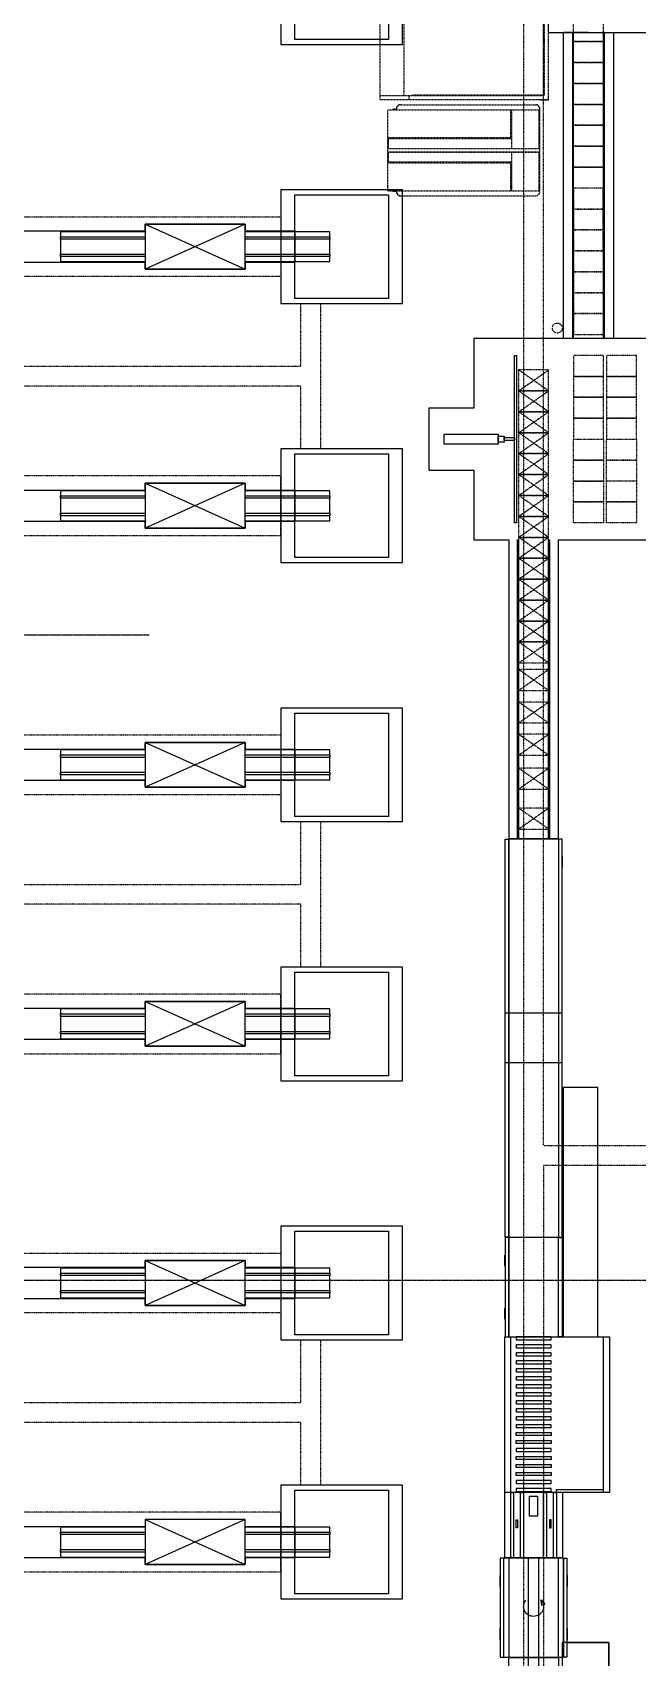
# Model space of a CAD drawing. Header units: millimetres. Extents: x -1732 to 458256, y -4349 to 130988.
# Drawn here: x 45859 to 51927, y 18100 to 34407 of the extents above; entities that cross this region are included whole.
import ezdxf

# ---------------------------------------------------------------- set-up
doc = ezdxf.new("R2010")
doc.units = ezdxf.units.MM
doc.header["$LTSCALE"] = 0.01
doc.header["$MEASUREMENT"] = 0
for name, pattern in [('CENTER2', [28.575, 19.05, -3.175, 3.175, -3.175]), ('HIDDEN2', [4.7625, 3.175, -1.5875]), ('PHANTOM2', [31.75, 15.875, -3.175, 3.175, -3.175, 3.175, -3.175])]:
    doc.linetypes.add(name, pattern=pattern)
for name, color, linetype in [('F-E-EQP-AXE', 251, 'CENTER2'), ('F-E-EQP-BIELO', 251, 'CONTINUOUS'), ('F-E-EQP-CAN', 251, 'HIDDEN2'), ('F-E-EQP-PH2', 251, 'PHANTOM2')]:
    doc.layers.add(name, color=color, linetype=linetype)

msp = doc.modelspace()

# ---------------------------------------------------------------- linework, layer by layer
at = {"layer": 'F-E-EQP-AXE'}
for p, q in [((47030.44203, 28358.13913), (43950.51102, 28358.13913)), ((47030.44203, 28358.13913), (43950.51102, 28358.13913)), ((76890.23649, 21881.78228), (22489.15801, 21881.78228))]:
    msp.add_line(p, q, dxfattribs=at)
at = {"layer": 'F-E-EQP-BIELO'}
for p, q in [((51185.12361, 31336.13913), (51185.12361, 34406.13913)), ((51185.12361, 34406.13913), (51685.12361, 34406.13913)), ((51685.12361, 34406.13913), (51685.12361, 31336.13913)), ((47990.12361, 32483.13913), (46990.12361, 32033.13913)), ((46990.12361, 32483.13913), (47990.12361, 32033.13913)), ((55115.12361, 31336.43913), (50285.12361, 31336.43913)), ((50285.12361, 31336.43913), (50285.12361, 30636.43913)), ((51685.12361, 31336.13913), (51185.12361, 31336.13913)), ((50285.12361, 30636.43913), (49835.12361, 30636.43913)), ((49835.12361, 30636.43913), (49835.12361, 30016.43913)), ((49835.12361, 30016.43913), (50285.12361, 30016.43913)), ((50285.12361, 30016.43913), (50285.12361, 29316.43913)), ((47990.12361, 29883.13913), (46990.12361, 29433.13913)), ((46990.12361, 29883.13913), (47990.12361, 29433.13913)), ((50285.12361, 29316.43913), (50635.12361, 29316.43913)), ((50635.12361, 29316.43913), (50635.12361, 26316.13913)), ((50725.12361, 26316.13913), (50725.12361, 29316.43913)), ((50725.12361, 29316.43913), (50735.12361, 29316.43913)), ((50725.12361, 26315.83913), (50725.12361, 29316.13913)), ((50725.12361, 29316.13913), (50735.12361, 29316.13913)), ((50735.12361, 29316.43913), (50735.12361, 26316.13913)), ((50735.12361, 29316.13913), (50735.12361, 26315.83913)), ((51035.12361, 26315.83913), (51035.12361, 29316.13913)), ((51035.12361, 29316.13913), (51045.12361, 29316.13913)), ((51045.12361, 29316.13913), (51045.12361, 26315.83913)), ((51135.12361, 26316.13913), (51135.12361, 29316.43913)), ((51135.12361, 29316.43913), (55115.12361, 29316.43913)), ((47990.12361, 27283.13913), (46990.12361, 26833.13913)), ((46990.12361, 27283.13913), (47990.12361, 26833.13913)), ((51135.12361, 26316.13913), (50635.12361, 26316.13913)), ((50635.12361, 26316.13913), (51135.12361, 26316.13913)), ((50635.12361, 22316.13913), (50635.12361, 26316.13913)), ((50635.12361, 26316.13913), (51135.12361, 26316.13913)), ((50735.12361, 26316.13913), (50725.12361, 26316.13913)), ((50735.12361, 26315.83913), (50725.12361, 26315.83913)), ((51045.12361, 26315.83913), (51035.12361, 26315.83913)), ((51135.12361, 26316.13913), (51135.12361, 22316.13913)), ((47990.12361, 24683.13913), (46990.12361, 24233.13913)), ((46990.12361, 24683.13913), (47990.12361, 24233.13913)), ((51170.12361, 24566.13913), (50600.12361, 24566.13913)), ((51170.12361, 24066.13913), (50600.12361, 24066.13913)), ((51530.12361, 23819.93913), (51180.62361, 23819.93913)), ((51180.62361, 23819.93913), (51180.62361, 21316.13913)), ((51530.12361, 21316.13913), (51530.12361, 23819.93913)), ((51135.12361, 22316.13913), (50635.12361, 22316.13913)), ((46990.12361, 22083.13913), (47990.12361, 21633.13913)), ((47990.12361, 22083.13913), (46990.12361, 21633.13913)), ((50595.12361, 19101.13913), (50595.12361, 21316.13913)), ((50595.12361, 21316.13913), (51645.12361, 21316.13913)), ((50655.12361, 19756.13913), (50655.12361, 21316.13913)), ((51180.62361, 21316.13913), (51530.12361, 21316.13913)), ((51645.12361, 21316.13913), (51645.12361, 19756.13913)), ((50655.12361, 19756.13913), (50595.12361, 19756.13913)), ((51175.12361, 19756.13913), (50595.12361, 19756.13913)), ((50755.12361, 19101.13913), (50755.12361, 19756.13913)), ((50755.12361, 19756.13913), (50785.12361, 19756.13913)), ((50785.12361, 19756.13913), (50785.12361, 19101.13913)), ((51645.12361, 19756.13913), (51175.12361, 19756.13913)), ((51175.12361, 19756.13913), (51175.12361, 19101.13913)), ((46990.12361, 19483.13913), (47990.12361, 19033.13913)), ((47990.12361, 19483.13913), (46990.12361, 19033.13913)), ((51060.12361, 19481.13913), (51045.12361, 19481.13913)), ((51045.12361, 19481.13913), (51045.12361, 19401.13913)), ((51060.12361, 19401.13913), (51060.12361, 19481.13913)), ((51045.12361, 19401.13913), (51060.12361, 19401.13913)), ((50585.12361, 18101.13913), (50585.12361, 19101.13913)), ((50585.12361, 19101.13913), (51185.12361, 19101.13913)), ((50885.12361, 19101.13913), (50595.12361, 19101.13913)), ((50635.12361, 19101.13913), (50635.12361, 18101.13913)), ((50835.12361, 19101.13913), (50635.12361, 19101.13913)), ((50835.12361, 16601.13913), (50835.12361, 19101.13913)), ((51175.12361, 19101.13913), (50885.12361, 19101.13913)), ((50935.12361, 19101.13913), (50935.12361, 16601.13913)), ((51135.12361, 19101.13913), (50935.12361, 19101.13913)), ((51135.12361, 18101.13913), (51135.12361, 19101.13913)), ((51185.12361, 19101.13913), (51185.12361, 18101.13913)), ((51185.12361, 18101.13913), (50585.12361, 18101.13913)), ((50635.12361, 18101.13913), (50835.12361, 18101.13913)), ((50935.12361, 18101.13913), (51135.12361, 18101.13913))]:
    msp.add_line(p, q, dxfattribs=at)
at = {"layer": 'F-E-EQP-BIELO', "color": 9, "linetype": 'HIDDEN2'}
for p, q in [((50735.72361, 30810.63913), (51035.52361, 31020.63913)), ((51035.72361, 30810.63913), (50735.72361, 31020.63913)), ((51035.72361, 30600.75913), (50735.72361, 30810.75913)), ((50735.72361, 30600.75913), (51035.52361, 30810.75913)), ((51035.72361, 30390.87913), (50735.72361, 30600.87913)), ((50735.72361, 30390.87913), (51035.52361, 30600.87913)), ((51035.72361, 30180.99913), (50735.72361, 30390.99913)), ((50735.72361, 30180.99913), (51035.52361, 30390.99913)), ((51035.72361, 29970.63913), (50735.72361, 30180.63913)), ((50735.72361, 29970.63913), (51035.52361, 30180.63913)), ((51035.72361, 29760.75913), (50735.72361, 29970.75913)), ((50735.72361, 29760.75913), (51035.52361, 29970.75913)), ((51035.72361, 29550.87913), (50735.72361, 29760.87913)), ((50735.72361, 29550.87913), (51035.52361, 29760.87913)), ((51035.72361, 29340.99913), (50735.72361, 29550.99913)), ((50735.72361, 29340.99913), (51035.52361, 29550.99913)), ((51584.52361, 29486.43913), (51285.12361, 29486.13913)), ((51915.82361, 29486.43913), (51615.92361, 29486.43913)), ((51035.72361, 29131.11913), (50735.72361, 29341.11913)), ((50735.72361, 29131.11913), (51035.52361, 29341.11913)), ((51035.72361, 28921.23913), (50735.72361, 29131.23913)), ((50735.72361, 28921.23913), (51035.52361, 29131.23913)), ((51035.72361, 28710.63913), (50735.72361, 28920.63913)), ((50735.72361, 28710.63913), (51035.52361, 28920.63913)), ((51035.12361, 28500.93913), (50735.12361, 28710.93913)), ((50735.12361, 28500.93913), (51034.92361, 28710.93913)), ((51035.12361, 28290.93913), (50735.12361, 28500.93913)), ((50735.12361, 28290.93913), (51034.92361, 28500.93913)), ((51035.12361, 28080.93913), (50735.12361, 28290.93913)), ((50735.12361, 28080.93913), (51034.92361, 28290.93913)), ((51035.12361, 27804.53913), (50735.12361, 28014.53913)), ((50735.12361, 27804.53913), (51034.92361, 28014.53913)), ((51035.12361, 27478.23913), (50735.12361, 27688.23913)), ((50735.12361, 27478.23913), (51034.92361, 27688.23913)), ((51035.12361, 27154.73913), (50735.12361, 27364.73913)), ((50735.12361, 27154.73913), (51034.92361, 27364.73913)), ((51035.12361, 26814.73913), (50735.12361, 27024.73913)), ((50735.12361, 26814.73913), (51034.92361, 27024.73913)), ((51035.12361, 26413.83913), (50735.12361, 26623.83913)), ((50735.12361, 26413.83913), (51034.92361, 26623.83913))]:
    msp.add_line(p, q, dxfattribs=at)
at = {"layer": 'F-E-EQP-BIELO'}
for points in [[(51030.12361, 35866.13913), (51030.12361, 34406.13913), (54353.32361, 34406.13913), (54353.32361, 35866.13913), (51030.12361, 35866.13913)], [(49570.12361, 34288.13913), (49570.12361, 35428.13913), (48350.12361, 35428.13913), (48350.12361, 34288.13913), (49570.12361, 34288.13913)], [(48490.12361, 34338.13913), (48490.12361, 35378.13913), (49430.12361, 35378.13913), (49430.12361, 34338.13913), (48490.12361, 34338.13913)], [(51435.12361, 34406.13913), (51185.12361, 34406.13913), (51185.12361, 34406.13913), (51185.12361, 34406.13913)], [(51275.12361, 34406.13913), (51275.12361, 31336.13913), (51284.32361, 31336.13913), (51284.32361, 34406.13913), (51275.12361, 34406.13913)], [(51585.12361, 34406.13913), (51585.12361, 31336.13913), (51595.12361, 31336.13913), (51595.12361, 34406.13913), (51585.12361, 34406.13913)], [(51685.12361, 31336.13913), (51585.12361, 31336.13913), (51585.12361, 34406.13913)], [(49570.12361, 31688.13913), (49570.12361, 32828.13913), (48350.12361, 32828.13913), (48350.12361, 31688.13913), (49570.12361, 31688.13913)], [(48490.12361, 31738.13913), (48490.12361, 32778.13913), (49430.12361, 32778.13913), (49430.12361, 31738.13913), (48490.12361, 31738.13913)], [(46990.12361, 32415.63913), (46990.12361, 32483.13913), (47990.12361, 32483.13913), (47990.12361, 32415.63913)], [(47990.12361, 32033.13913), (47990.12361, 32483.13913), (46990.12361, 32483.13913), (46990.12361, 32033.13913), (47990.12361, 32033.13913)], [(44617.62361, 32415.63913), (46990.12361, 32415.63913)], [(46990.12361, 32408.13913), (46140.12361, 32408.13913), (46140.12361, 32108.13913), (46990.12361, 32108.13913)], [(46140.12361, 32333.13913), (46140.12361, 32358.13913), (46990.12361, 32358.13913)], [(46990.12361, 32333.13913), (46140.12361, 32333.13913)], [(47990.12361, 32415.63913), (48490.12361, 32415.63913), (48490.12361, 32100.63913), (47990.12361, 32100.63913)], [(48840.12361, 32108.13913), (48840.12361, 32408.13913), (47990.12361, 32408.13913)], [(47990.12361, 32358.13913), (48840.12361, 32358.13913), (48840.12361, 32333.13913), (47990.12361, 32333.13913)], [(46990.12361, 32158.13913), (46140.12361, 32158.13913), (46140.12361, 32183.13913), (46990.12361, 32183.13913)], [(47990.12361, 32183.13913), (48840.12361, 32183.13913)], [(48840.12361, 32183.13913), (48840.12361, 32158.13913), (47990.12361, 32158.13913)], [(46990.12361, 32100.63913), (44617.62361, 32100.63913)], [(47990.12361, 32100.63913), (47990.12361, 32033.13913), (46990.12361, 32033.13913), (46990.12361, 32100.63913)], [(47990.12361, 32108.13913), (48840.12361, 32108.13913)], [(50715.12361, 31166.43913), (50715.12361, 29486.43913), (50695.12361, 29486.43913), (50695.12361, 31166.43913), (50715.12361, 31166.43913)], [(50529.42361, 30376.43913), (50529.42361, 30276.43913), (49986.32361, 30276.43913), (49986.32361, 30376.43913), (50529.42361, 30376.43913)], [(50589.02361, 30356.43913), (50589.02361, 30296.43913), (50529.42361, 30296.43913), (50529.42361, 30356.43913), (50589.02361, 30356.43913)], [(50695.12361, 30341.43913), (50695.12361, 30311.43913), (50589.02361, 30311.43913), (50589.02361, 30341.43913), (50695.12361, 30341.43913)], [(49570.12361, 29088.13913), (49570.12361, 30228.13913), (48350.12361, 30228.13913), (48350.12361, 29088.13913), (49570.12361, 29088.13913)], [(48490.12361, 29138.13913), (48490.12361, 30178.13913), (49430.12361, 30178.13913), (49430.12361, 29138.13913), (48490.12361, 29138.13913)], [(46990.12361, 29815.63913), (46990.12361, 29883.13913), (47990.12361, 29883.13913), (47990.12361, 29815.63913)], [(47990.12361, 29433.13913), (47990.12361, 29883.13913), (46990.12361, 29883.13913), (46990.12361, 29433.13913), (47990.12361, 29433.13913)], [(44617.62361, 29815.63913), (46990.12361, 29815.63913)], [(46990.12361, 29808.13913), (46140.12361, 29808.13913), (46140.12361, 29508.13913), (46990.12361, 29508.13913)], [(46140.12361, 29733.13913), (46140.12361, 29758.13913), (46990.12361, 29758.13913)], [(46990.12361, 29733.13913), (46140.12361, 29733.13913)], [(47990.12361, 29815.63913), (48490.12361, 29815.63913), (48490.12361, 29500.63913), (47990.12361, 29500.63913)], [(48840.12361, 29508.13913), (48840.12361, 29808.13913), (47990.12361, 29808.13913)], [(47990.12361, 29758.13913), (48840.12361, 29758.13913), (48840.12361, 29733.13913), (47990.12361, 29733.13913)], [(46990.12361, 29558.13913), (46140.12361, 29558.13913), (46140.12361, 29583.13913), (46990.12361, 29583.13913)], [(47990.12361, 29583.13913), (48840.12361, 29583.13913)], [(48840.12361, 29583.13913), (48840.12361, 29558.13913), (47990.12361, 29558.13913)], [(46990.12361, 29500.63913), (44617.62361, 29500.63913)], [(47990.12361, 29500.63913), (47990.12361, 29433.13913), (46990.12361, 29433.13913), (46990.12361, 29500.63913)], [(47990.12361, 29508.13913), (48840.12361, 29508.13913)], [(49570.12361, 26488.13913), (49570.12361, 27628.13913), (48350.12361, 27628.13913), (48350.12361, 26488.13913), (49570.12361, 26488.13913)], [(48490.12361, 26538.13913), (48490.12361, 27578.13913), (49430.12361, 27578.13913), (49430.12361, 26538.13913), (48490.12361, 26538.13913)], [(46990.12361, 27215.63913), (46990.12361, 27283.13913), (47990.12361, 27283.13913), (47990.12361, 27215.63913)], [(47990.12361, 26833.13913), (47990.12361, 27283.13913), (46990.12361, 27283.13913), (46990.12361, 26833.13913), (47990.12361, 26833.13913)], [(44617.62361, 27215.63913), (46990.12361, 27215.63913)], [(46990.12361, 27208.13913), (46140.12361, 27208.13913), (46140.12361, 26908.13913), (46990.12361, 26908.13913)], [(46140.12361, 27133.13913), (46140.12361, 27158.13913), (46990.12361, 27158.13913)], [(46990.12361, 27133.13913), (46140.12361, 27133.13913)], [(47990.12361, 27215.63913), (48490.12361, 27215.63913), (48490.12361, 26900.63913), (47990.12361, 26900.63913)], [(48840.12361, 26908.13913), (48840.12361, 27208.13913), (47990.12361, 27208.13913)], [(47990.12361, 27158.13913), (48840.12361, 27158.13913), (48840.12361, 27133.13913), (47990.12361, 27133.13913)], [(46990.12361, 26958.13913), (46140.12361, 26958.13913), (46140.12361, 26983.13913), (46990.12361, 26983.13913)], [(47990.12361, 26983.13913), (48840.12361, 26983.13913)], [(48840.12361, 26983.13913), (48840.12361, 26958.13913), (47990.12361, 26958.13913)], [(47990.12361, 26908.13913), (48840.12361, 26908.13913)], [(46990.12361, 26900.63913), (44617.62361, 26900.63913)], [(47990.12361, 26900.63913), (47990.12361, 26833.13913), (46990.12361, 26833.13913), (46990.12361, 26900.63913)], [(50600.12361, 22319.33913), (50600.12361, 26313.03913), (50635.12361, 26313.03913), (50635.12361, 22319.33913), (50600.12361, 22319.33913)], [(51170.12361, 22319.33913), (51170.12361, 26313.03913), (51135.12361, 26313.03913), (51135.12361, 22319.33913), (51170.12361, 22319.33913)], [(50600.12361, 26028.13913), (50600.12361, 26138.13913), (50595.12361, 26138.13913), (50595.12361, 26028.13913), (50600.12361, 26028.13913)], [(51175.12361, 26028.13913), (51175.12361, 26138.13913), (51170.12361, 26138.13913), (51170.12361, 26028.13913), (51175.12361, 26028.13913)], [(49570.12361, 23888.13913), (49570.12361, 25028.13913), (48350.12361, 25028.13913), (48350.12361, 23888.13913), (49570.12361, 23888.13913)], [(48490.12361, 23938.13913), (48490.12361, 24978.13913), (49430.12361, 24978.13913), (49430.12361, 23938.13913), (48490.12361, 23938.13913)], [(46990.12361, 24615.63913), (46990.12361, 24683.13913), (47990.12361, 24683.13913), (47990.12361, 24615.63913)], [(47990.12361, 24233.13913), (47990.12361, 24683.13913), (46990.12361, 24683.13913), (46990.12361, 24233.13913), (47990.12361, 24233.13913)], [(44617.62361, 24615.63913), (46990.12361, 24615.63913)], [(46990.12361, 24608.13913), (46140.12361, 24608.13913), (46140.12361, 24308.13913), (46990.12361, 24308.13913)], [(46140.12361, 24533.13913), (46140.12361, 24558.13913), (46990.12361, 24558.13913)], [(46990.12361, 24533.13913), (46140.12361, 24533.13913)], [(47990.12361, 24615.63913), (48490.12361, 24615.63913), (48490.12361, 24300.63913), (47990.12361, 24300.63913)], [(48840.12361, 24308.13913), (48840.12361, 24608.13913), (47990.12361, 24608.13913)], [(47990.12361, 24558.13913), (48840.12361, 24558.13913), (48840.12361, 24533.13913), (47990.12361, 24533.13913)], [(46990.12361, 24300.63913), (44617.62361, 24300.63913)], [(46990.12361, 24358.13913), (46140.12361, 24358.13913), (46140.12361, 24383.13913), (46990.12361, 24383.13913)], [(47990.12361, 24300.63913), (47990.12361, 24233.13913), (46990.12361, 24233.13913), (46990.12361, 24300.63913)], [(47990.12361, 24383.13913), (48840.12361, 24383.13913)], [(48840.12361, 24383.13913), (48840.12361, 24358.13913), (47990.12361, 24358.13913)], [(47990.12361, 24308.13913), (48840.12361, 24308.13913)], [(50600.12361, 22494.13913), (50600.12361, 22604.13913), (50595.12361, 22604.13913), (50595.12361, 22494.13913), (50600.12361, 22494.13913)], [(49570.12361, 21288.13913), (49570.12361, 22428.13913), (48350.12361, 22428.13913), (48350.12361, 21288.13913), (49570.12361, 21288.13913)], [(48490.12361, 21338.13913), (48490.12361, 22378.13913), (49430.12361, 22378.13913), (49430.12361, 21338.13913), (48490.12361, 21338.13913)], [(50600.12361, 22313.03913), (50600.12361, 21319.23913), (50635.12361, 21319.23913), (50635.12361, 22313.03913), (50600.12361, 22313.03913)], [(51135.12361, 21316.13913), (51135.12361, 22316.13913), (50635.12361, 22316.13913), (50635.12361, 21316.13913), (51135.12361, 21316.13913)], [(51170.12361, 22313.03913), (51170.12361, 21319.23913), (51135.12361, 21319.23913), (51135.12361, 22313.03913), (51170.12361, 22313.03913)], [(44617.62361, 22015.63913), (46990.12361, 22015.63913)], [(47990.12361, 21633.13913), (47990.12361, 22083.13913), (46990.12361, 22083.13913), (46990.12361, 21633.13913), (47990.12361, 21633.13913)], [(46990.12361, 22015.63913), (46990.12361, 22083.13913), (47990.12361, 22083.13913), (47990.12361, 22015.63913)], [(47990.12361, 22015.63913), (48490.12361, 22015.63913), (48490.12361, 21700.63913), (47990.12361, 21700.63913)], [(50600.12361, 22138.13913), (50600.12361, 22028.13913), (50595.12361, 22028.13913), (50595.12361, 22138.13913), (50600.12361, 22138.13913)], [(46990.12361, 22008.13913), (46140.12361, 22008.13913), (46140.12361, 21708.13913), (46990.12361, 21708.13913)], [(46140.12361, 21933.13913), (46140.12361, 21958.13913), (46990.12361, 21958.13913)], [(46990.12361, 21933.13913), (46140.12361, 21933.13913)], [(48840.12361, 21708.13913), (48840.12361, 22008.13913), (47990.12361, 22008.13913)], [(47990.12361, 21958.13913), (48840.12361, 21958.13913), (48840.12361, 21933.13913), (47990.12361, 21933.13913)], [(46990.12361, 21700.63913), (44617.62361, 21700.63913)], [(46990.12361, 21758.13913), (46140.12361, 21758.13913), (46140.12361, 21783.13913), (46990.12361, 21783.13913)], [(47990.12361, 21700.63913), (47990.12361, 21633.13913), (46990.12361, 21633.13913), (46990.12361, 21700.63913)], [(48840.12361, 21783.13913), (48840.12361, 21758.13913), (47990.12361, 21758.13913)], [(47990.12361, 21783.13913), (48840.12361, 21783.13913)], [(47990.12361, 21708.13913), (48840.12361, 21708.13913)], [(50600.12361, 21604.13913), (50600.12361, 21494.13913), (50595.12361, 21494.13913), (50595.12361, 21604.13913), (50600.12361, 21604.13913)], [(51060.12361, 21286.13913), (51060.12361, 21316.13913), (50710.12361, 21316.13913), (50710.12361, 21286.13913), (51060.12361, 21286.13913)], [(51060.12361, 21206.13913), (51060.12361, 21236.13913), (50710.12361, 21236.13913), (50710.12361, 21206.13913), (51060.12361, 21206.13913)], [(51645.12361, 19756.13913), (51585.12361, 19756.13913), (51585.12361, 21316.13913)], [(51060.12361, 21126.13913), (51060.12361, 21156.13913), (50710.12361, 21156.13913), (50710.12361, 21126.13913), (51060.12361, 21126.13913)], [(51060.12361, 21046.13913), (51060.12361, 21076.13913), (50710.12361, 21076.13913), (50710.12361, 21046.13913), (51060.12361, 21046.13913)], [(51060.12361, 20966.13913), (51060.12361, 20996.13913), (50710.12361, 20996.13913), (50710.12361, 20966.13913), (51060.12361, 20966.13913)], [(51060.12361, 20886.13913), (51060.12361, 20916.13913), (50710.12361, 20916.13913), (50710.12361, 20886.13913), (51060.12361, 20886.13913)], [(51060.12361, 20806.13913), (51060.12361, 20836.13913), (50710.12361, 20836.13913), (50710.12361, 20806.13913), (51060.12361, 20806.13913)], [(51060.12361, 20726.13913), (51060.12361, 20756.13913), (50710.12361, 20756.13913), (50710.12361, 20726.13913), (51060.12361, 20726.13913)], [(51060.12361, 20646.13913), (51060.12361, 20676.13913), (50710.12361, 20676.13913), (50710.12361, 20646.13913), (51060.12361, 20646.13913)], [(51060.12361, 20566.13913), (51060.12361, 20596.13913), (50710.12361, 20596.13913), (50710.12361, 20566.13913), (51060.12361, 20566.13913)], [(51060.12361, 20486.13913), (51060.12361, 20516.13913), (50710.12361, 20516.13913), (50710.12361, 20486.13913), (51060.12361, 20486.13913)], [(51060.12361, 20406.13913), (51060.12361, 20436.13913), (50710.12361, 20436.13913), (50710.12361, 20406.13913), (51060.12361, 20406.13913)], [(50710.12361, 20326.13913), (50710.12361, 20356.13913), (51060.12361, 20356.13913), (51060.12361, 20326.13913), (50710.12361, 20326.13913)], [(50710.12361, 20246.13913), (50710.12361, 20276.13913), (51060.12361, 20276.13913), (51060.12361, 20246.13913), (50710.12361, 20246.13913)], [(51060.12361, 20166.13913), (51060.12361, 20196.13913), (50710.12361, 20196.13913), (50710.12361, 20166.13913), (51060.12361, 20166.13913)], [(50710.12361, 20086.13913), (50710.12361, 20116.13913), (51060.12361, 20116.13913), (51060.12361, 20086.13913), (50710.12361, 20086.13913)], [(50710.12361, 20006.13913), (50710.12361, 20036.13913), (51060.12361, 20036.13913), (51060.12361, 20006.13913), (50710.12361, 20006.13913)], [(50710.12361, 19926.13913), (50710.12361, 19956.13913), (51060.12361, 19956.13913), (51060.12361, 19926.13913), (50710.12361, 19926.13913)], [(49570.12361, 18688.13913), (49570.12361, 19828.13913), (48350.12361, 19828.13913), (48350.12361, 18688.13913), (49570.12361, 18688.13913)], [(48490.12361, 18738.13913), (48490.12361, 19778.13913), (49430.12361, 19778.13913), (49430.12361, 18738.13913), (48490.12361, 18738.13913)], [(50655.12361, 19101.13913), (50655.12361, 19756.13913), (50685.12361, 19756.13913), (50685.12361, 19101.13913)], [(51060.12361, 19846.13913), (51060.12361, 19876.13913), (50710.12361, 19876.13913), (50710.12361, 19846.13913), (51060.12361, 19846.13913)], [(51060.12361, 19766.13913), (51060.12361, 19796.13913), (50710.12361, 19796.13913), (50710.12361, 19766.13913), (51060.12361, 19766.13913)], [(50985.12361, 19101.13913), (50985.12361, 19756.13913), (51015.12361, 19756.13913), (51015.12361, 19101.13913)], [(51085.12361, 19101.13913), (51085.12361, 19756.13913), (51115.12361, 19756.13913), (51115.12361, 19101.13913)], [(51115.12361, 19756.13913), (51115.12361, 19786.13913), (51585.12361, 19786.13913)], [(50845.12361, 19517.43913), (50845.12361, 19717.43913), (50925.12361, 19717.43913), (50925.12361, 19517.43913), (50845.12361, 19517.43913)], [(44681.12361, 19415.63913), (46990.12361, 19415.63913)], [(46990.12361, 19408.13913), (46140.12361, 19408.13913), (46140.12361, 19108.13913), (46990.12361, 19108.13913)], [(47990.12361, 19033.13913), (47990.12361, 19483.13913), (46990.12361, 19483.13913), (46990.12361, 19033.13913), (47990.12361, 19033.13913)], [(47990.12361, 19415.63913), (47990.12361, 19483.13913), (46990.12361, 19483.13913), (46990.12361, 19415.63913)], [(47990.12361, 19415.63913), (48490.12361, 19415.63913), (48490.12361, 19100.63913), (47990.12361, 19100.63913)], [(48840.12361, 19108.13913), (48840.12361, 19408.13913), (47990.12361, 19408.13913)], [(50710.12361, 19401.13913), (50710.12361, 19481.13913), (50725.12361, 19481.13913), (50725.12361, 19401.13913), (50710.12361, 19401.13913)], [(46140.12361, 19333.13913), (46140.12361, 19358.13913), (46990.12361, 19358.13913)], [(46990.12361, 19333.13913), (46140.12361, 19333.13913)], [(47990.12361, 19358.13913), (48840.12361, 19358.13913), (48840.12361, 19333.13913), (47990.12361, 19333.13913)], [(46990.12361, 19100.63913), (44996.12361, 19100.63913)], [(46990.12361, 19158.13913), (46140.12361, 19158.13913), (46140.12361, 19183.13913), (46990.12361, 19183.13913)], [(47990.12361, 19100.63913), (47990.12361, 19033.13913), (46990.12361, 19033.13913), (46990.12361, 19100.63913)], [(48840.12361, 19183.13913), (48840.12361, 19158.13913), (47990.12361, 19158.13913)], [(47990.12361, 19183.13913), (48840.12361, 19183.13913)], [(47990.12361, 19108.13913), (48840.12361, 19108.13913)], [(50550.12361, 19098.03913), (50550.12361, 18104.23913), (50585.12361, 18104.23913), (50585.12361, 19098.03913), (50550.12361, 19098.03913)], [(51220.12361, 19098.03913), (51220.12361, 18104.23913), (51185.12361, 18104.23913), (51185.12361, 19098.03913), (51220.12361, 19098.03913)], [(50545.12361, 18923.13913), (50545.12361, 18813.13913), (50550.12361, 18813.13913), (50550.12361, 18923.13913), (50545.12361, 18923.13913)], [(51220.12361, 18923.13913), (51220.12361, 18813.13913), (51225.12361, 18813.13913), (51225.12361, 18923.13913), (51220.12361, 18923.13913)], [(50960.42361, 18677.63913), (50999.32361, 18634.13913), (50966.42361, 18621.33913), (50960.42361, 18677.63913)], [(50545.12361, 18389.13913), (50545.12361, 18279.13913), (50550.12361, 18279.13913), (50550.12361, 18389.13913), (50545.12361, 18389.13913)], [(51220.12361, 18389.13913), (51220.12361, 18279.13913), (51225.12361, 18279.13913), (51225.12361, 18389.13913), (51220.12361, 18389.13913)], [(51170.12361, 18249.93913), (51170.12361, 17844.93913), (51640.12361, 17844.93913), (51640.12361, 18249.93913), (51220.12361, 18249.93913), (51170.12361, 18249.93913)], [(51220.12361, 18249.93913), (51640.12361, 18249.93913), (51640.12361, 17844.93913), (51170.12361, 17844.93913)], [(51135.12361, 18101.13913), (51135.12361, 16601.13913), (50635.12361, 16601.13913), (50635.12361, 18101.13913), (51135.12361, 18101.13913)]]:
    msp.add_lwpolyline(points, dxfattribs=at)
at = {"layer": 'F-E-EQP-BIELO', "color": 9, "linetype": 'HIDDEN2'}
for points in [[(51434.32361, 34526.03913), (51584.32361, 34526.03913), (51584.32361, 34316.03913), (51284.32361, 34316.03913), (51284.32361, 34526.03913), (51434.32361, 34526.03913)], [(51434.32361, 34316.03913), (51584.32361, 34316.03913), (51584.32361, 34106.03913), (51284.32361, 34106.03913), (51284.32361, 34316.03913), (51434.32361, 34316.03913)], [(51434.32361, 34106.03913), (51584.32361, 34106.03913), (51584.32361, 33896.03913), (51284.32361, 33896.03913), (51284.32361, 34106.03913), (51434.32361, 34106.03913)], [(51434.32361, 33896.03913), (51584.32361, 33896.03913), (51584.32361, 33686.03913), (51284.32361, 33686.03913), (51284.32361, 33896.03913), (51434.32361, 33896.03913)], [(51434.32361, 33686.03913), (51584.32361, 33686.03913), (51584.32361, 33476.03913), (51284.32361, 33476.03913), (51284.32361, 33686.03913), (51434.32361, 33686.03913)], [(51434.32361, 33476.03913), (51584.32361, 33476.03913), (51584.32361, 33266.03913), (51284.32361, 33266.03913), (51284.32361, 33476.03913), (51434.32361, 33476.03913)], [(51434.32361, 33266.03913), (51584.32361, 33266.03913), (51584.32361, 33056.03913), (51284.32361, 33056.03913), (51284.32361, 33266.03913), (51434.32361, 33266.03913)], [(51434.32361, 33056.03913), (51584.32361, 33056.03913), (51584.32361, 32846.03913), (51284.32361, 32846.03913), (51284.32361, 33056.03913), (51434.32361, 33056.03913)], [(51434.32361, 32636.03913), (51584.32361, 32636.03913), (51584.32361, 32846.03913), (51284.32361, 32846.03913), (51284.32361, 32636.03913), (51434.32361, 32636.03913)], [(51434.42361, 32426.03913), (51584.42361, 32426.03913), (51584.42361, 32636.03913), (51284.42361, 32636.03913), (51284.42361, 32426.03913), (51434.42361, 32426.03913)], [(51434.52361, 32216.03913), (51584.52361, 32216.03913), (51584.52361, 32426.03913), (51284.52361, 32426.03913), (51284.52361, 32216.03913), (51434.52361, 32216.03913)], [(51434.62361, 32006.03913), (51584.62361, 32006.03913), (51584.62361, 32216.03913), (51284.62361, 32216.03913), (51284.62361, 32006.03913), (51434.62361, 32006.03913)], [(51434.72361, 31796.03913), (51584.72361, 31796.03913), (51584.72361, 32006.03913), (51284.72361, 32006.03913), (51284.72361, 31796.03913), (51434.72361, 31796.03913)], [(51434.82361, 31586.03913), (51584.82361, 31586.03913), (51584.82361, 31796.03913), (51284.82361, 31796.03913), (51284.82361, 31586.03913), (51434.82361, 31586.03913)], [(51434.92361, 31376.03913), (51584.92361, 31376.03913), (51584.92361, 31586.03913), (51284.92361, 31586.03913), (51284.92361, 31376.03913), (51434.92361, 31376.03913)], [(51435.12361, 30956.13913), (51585.12361, 30956.13913), (51585.12361, 31166.13913), (51285.12361, 31166.13913), (51285.12361, 30956.13913), (51435.12361, 30956.13913)], [(51766.22361, 30956.13913), (51916.22361, 30956.13913), (51916.22361, 31166.13913), (51616.22361, 31166.13913), (51616.22361, 30956.13913), (51766.22361, 30956.13913)], [(50885.12361, 30810.93913), (51035.12361, 30810.93913), (51035.12361, 31020.93913), (50735.12361, 31020.93913), (50735.12361, 30810.93913), (50885.12361, 30810.93913)], [(51435.12361, 30746.13913), (51585.12361, 30746.13913), (51585.12361, 30956.13913), (51285.12361, 30956.13913), (51285.12361, 30746.13913), (51435.12361, 30746.13913)], [(51766.22361, 30746.13913), (51916.22361, 30746.13913), (51916.22361, 30956.13913), (51616.22361, 30956.13913), (51616.22361, 30746.13913), (51766.22361, 30746.13913)], [(50885.12361, 30600.93913), (51035.12361, 30600.93913), (51035.12361, 30810.93913), (50735.12361, 30810.93913), (50735.12361, 30600.93913), (50885.12361, 30600.93913)], [(51435.12361, 30536.13913), (51585.12361, 30536.13913), (51585.12361, 30746.13913), (51285.12361, 30746.13913), (51285.12361, 30536.13913), (51435.12361, 30536.13913)], [(51766.22361, 30536.13913), (51916.22361, 30536.13913), (51916.22361, 30746.13913), (51616.22361, 30746.13913), (51616.22361, 30536.13913), (51766.22361, 30536.13913)], [(50885.12361, 30390.93913), (51035.12361, 30390.93913), (51035.12361, 30600.93913), (50735.12361, 30600.93913), (50735.12361, 30390.93913), (50885.12361, 30390.93913)], [(51435.12361, 30326.13913), (51585.12361, 30326.13913), (51585.12361, 30536.13913), (51285.12361, 30536.13913), (51285.12361, 30326.13913), (51435.12361, 30326.13913)], [(51766.22361, 30326.13913), (51916.22361, 30326.13913), (51916.22361, 30536.13913), (51616.22361, 30536.13913), (51616.22361, 30326.13913), (51766.22361, 30326.13913)], [(50885.12361, 30180.93913), (51035.12361, 30180.93913), (51035.12361, 30390.93913), (50735.12361, 30390.93913), (50735.12361, 30180.93913), (50885.12361, 30180.93913)], [(50885.12361, 29970.93913), (51035.12361, 29970.93913), (51035.12361, 30180.93913), (50735.12361, 30180.93913), (50735.12361, 29970.93913), (50885.12361, 29970.93913)], [(51435.12361, 30326.13913), (51585.12361, 30326.13913), (51585.12361, 30116.13913), (51285.12361, 30116.13913), (51285.12361, 30326.13913), (51435.12361, 30326.13913)], [(51766.22361, 30326.23913), (51916.22361, 30326.23913), (51916.22361, 30116.23913), (51616.22361, 30116.23913), (51616.22361, 30326.23913), (51766.22361, 30326.23913)], [(51435.12361, 30116.13913), (51585.12361, 30116.13913), (51585.12361, 29906.13913), (51285.12361, 29906.13913), (51285.12361, 30116.13913), (51435.12361, 30116.13913)], [(51766.12361, 30116.33913), (51916.12361, 30116.33913), (51916.12361, 29906.33913), (51616.12361, 29906.33913), (51616.12361, 30116.33913), (51766.12361, 30116.33913)], [(50885.12361, 29760.93913), (51035.12361, 29760.93913), (51035.12361, 29970.93913), (50735.12361, 29970.93913), (50735.12361, 29760.93913), (50885.12361, 29760.93913)], [(51435.12361, 29906.13913), (51585.12361, 29906.13913), (51585.12361, 29696.13913), (51285.12361, 29696.13913), (51285.12361, 29906.13913), (51435.12361, 29906.13913)], [(51766.02361, 29906.43913), (51916.02361, 29906.43913), (51916.02361, 29696.43913), (51616.02361, 29696.43913), (51616.02361, 29906.43913), (51766.02361, 29906.43913)], [(50885.12361, 29550.93913), (51035.12361, 29550.93913), (51035.12361, 29760.93913), (50735.12361, 29760.93913), (50735.12361, 29550.93913), (50885.12361, 29550.93913)], [(51435.12361, 29696.13913), (51585.12361, 29696.13913), (51585.12361, 29486.13913), (51285.12361, 29486.13913), (51285.12361, 29696.13913), (51435.12361, 29696.13913)], [(51766.02361, 29696.43913), (51916.02361, 29696.43913), (51916.02361, 29486.43913), (51616.02361, 29486.43913), (51616.02361, 29696.43913), (51766.02361, 29696.43913)], [(50885.12361, 29340.93913), (51035.12361, 29340.93913), (51035.12361, 29550.93913), (50735.12361, 29550.93913), (50735.12361, 29340.93913), (50885.12361, 29340.93913)], [(50885.12361, 29130.93913), (51035.12361, 29130.93913), (51035.12361, 29340.93913), (50735.12361, 29340.93913), (50735.12361, 29130.93913), (50885.12361, 29130.93913)], [(50885.12361, 28920.93913), (51035.12361, 28920.93913), (51035.12361, 29130.93913), (50735.12361, 29130.93913), (50735.12361, 28920.93913), (50885.12361, 28920.93913)], [(50885.12361, 28710.93913), (51035.12361, 28710.93913), (51035.12361, 28920.93913), (50735.12361, 28920.93913), (50735.12361, 28710.93913), (50885.12361, 28710.93913)], [(50885.12361, 28500.93913), (51035.12361, 28500.93913), (51035.12361, 28710.93913), (50735.12361, 28710.93913), (50735.12361, 28500.93913), (50885.12361, 28500.93913)], [(50885.12361, 28290.93913), (51035.12361, 28290.93913), (51035.12361, 28500.93913), (50735.12361, 28500.93913), (50735.12361, 28290.93913), (50885.12361, 28290.93913)], [(50885.12361, 28080.93913), (51035.12361, 28080.93913), (51035.12361, 28290.93913), (50735.12361, 28290.93913), (50735.12361, 28080.93913), (50885.12361, 28080.93913)], [(50885.12361, 27804.53913), (51035.12361, 27804.53913), (51035.12361, 28014.53913), (50735.12361, 28014.53913), (50735.12361, 27804.53913), (50885.12361, 27804.53913)], [(50885.12361, 27478.23913), (51035.12361, 27478.23913), (51035.12361, 27688.23913), (50735.12361, 27688.23913), (50735.12361, 27478.23913), (50885.12361, 27478.23913)], [(50885.12361, 27154.73913), (51035.12361, 27154.73913), (51035.12361, 27364.73913), (50735.12361, 27364.73913), (50735.12361, 27154.73913), (50885.12361, 27154.73913)], [(50885.12361, 26814.73913), (51035.12361, 26814.73913), (51035.12361, 27024.73913), (50735.12361, 27024.73913), (50735.12361, 26814.73913), (50885.12361, 26814.73913)], [(50885.12361, 26413.83913), (51035.12361, 26413.83913), (51035.12361, 26623.83913), (50735.12361, 26623.83913), (50735.12361, 26413.83913), (50885.12361, 26413.83913)]]:
    msp.add_lwpolyline(points, dxfattribs=at)
at = {"layer": 'F-E-EQP-BIELO'}
msp.add_lwpolyline([(50960.42361, 18677.63913, -0.6411), (50885.82361, 18511.93913, -0.6411), (50808.72361, 18676.53913)], format="xyb", dxfattribs=at)
at = {"layer": 'F-E-EQP-BIELO', "color": 9, "linetype": 'HIDDEN2'}
msp.add_circle((51123.02361, 31441.33913), 50, dxfattribs=at)
at = {"layer": 'F-E-EQP-CAN'}
for p, q in [((48750.12361, 30228.13913), (48750.12361, 31688.13913)), ((48750.12361, 25028.13913), (48750.12361, 26488.13913)), ((50985.07629, 23236.87046), (58239.04449, 23236.87207)), ((58239.04296, 23036.87207), (50985.07629, 23036.87046)), ((50985.07629, 23036.87046), (50985.07629, 5639.13791)), ((48750.12361, 19828.13913), (48750.12361, 21288.13913))]:
    msp.add_line(p, q, dxfattribs=at)
for points in [[(50985.07629, 23236.87046), (50985.07667, 35036.14032), (54826.19109, 35036.14032), (55659.75013, 35869.69936), (55659.75013, 45733.52954), (55659.75013, 45733.52954), (55459.58535, 45733.52993), (55460.07629, 35952.86777), (54743.34808, 35236.14032), (50785.07668, 35236.14032), (50785.07668, 35236.14032), (50785.07629, 5839.13791)], [(44359.62529, 32558.13913), (48350.12361, 32558.13913), (48350.12361, 31958.13913), (36040.12361, 31958.13913)], [(48550.12361, 30228.13913), (48550.12361, 30858.13913), (45123.12361, 30858.13913), (45123.12361, 31058.13913), (48550.12361, 31058.13913), (48550.12361, 31688.13913)], [(48350.12361, 29358.13913), (48350.12361, 29958.13913), (36040.12361, 29958.13913), (36040.12361, 29358.13913), (48350.12361, 29358.13913)], [(36040.12361, 26758.13913), (36040.12361, 27358.13913), (48350.12361, 27358.13913), (48350.12361, 26758.13913), (36040.12361, 26758.13913)], [(48550.12361, 25028.13913), (48550.12361, 25658.13913), (45123.12361, 25658.13913), (45123.12361, 25858.13913), (48550.12361, 25858.13913), (48550.12361, 26488.13913)], [(48350.12361, 24158.13913), (48350.12361, 24758.13913), (36040.12361, 24758.13913), (36040.12361, 24158.13913), (48350.12361, 24158.13913)], [(36040.12361, 21558.13913), (36040.12361, 22158.13913), (48350.12361, 22158.13913), (48350.12361, 21558.13913), (36040.12361, 21558.13913)], [(48550.12361, 19828.13913), (48550.12361, 20458.13913), (45123.12361, 20458.13913), (45123.12361, 20658.13913), (48550.12361, 20658.13913), (48550.12361, 21288.13913)], [(48350.12361, 18958.13913), (48350.12361, 19558.13913), (36040.12361, 19558.13913), (36040.12361, 18958.13913), (48350.12361, 18958.13913)]]:
    msp.add_lwpolyline(points, dxfattribs=at)
at = {"layer": 'F-E-EQP-PH2'}
for p, q in [((49341.02361, 34571.13913), (49341.02361, 33732.93913)), ((49582.32361, 34533.03913), (49582.32361, 33771.03913)), ((50986.02361, 34571.13913), (50986.02361, 33777.38913)), ((50992.02361, 34571.13913), (50992.02361, 33771.03913)), ((51030.12361, 34571.13913), (51030.12361, 33732.93913)), ((50992.02361, 33771.03913), (49341.02361, 33771.03913)), ((49637.99511, 33732.93913), (49637.99511, 33771.03913)), ((49662.99511, 33771.03913), (49662.99511, 33777.38913)), ((50992.02361, 33777.38913), (49662.99511, 33777.38913)), ((51030.12361, 33777.38913), (51036.12361, 33777.38913)), ((51036.12361, 33726.93913), (51036.12361, 33777.38913)), ((51030.12361, 33732.93913), (49341.02361, 33732.93913)), ((49423.57361, 32819.33913), (49423.57361, 33632.13913)), ((49423.57361, 33632.13913), (50947.57361, 33632.13913)), ((49507.51839, 33638.48913), (49474.37361, 33638.48913)), ((49474.37361, 33632.13913), (49474.37361, 33638.48913)), ((49509.21986, 33638.48913), (49509.21986, 33632.13913)), ((49551.96839, 33682.93913), (49553.66986, 33682.93913)), ((49553.66986, 33682.93913), (50903.12361, 33682.93913)), ((50655.47361, 33343.21413), (50655.47361, 33632.13913)), ((50664.99861, 33632.13913), (50664.99861, 33244.78913)), ((50938.04861, 33632.13913), (50938.04861, 33244.78913)), ((50947.57361, 32812.98913), (50947.57361, 33638.48913)), ((50947.92361, 33726.93913), (50947.92361, 33732.93913)), ((51036.12361, 33726.93913), (50947.92361, 33726.93913)), ((49423.57361, 33352.73913), (50655.47361, 33352.73913)), ((49429.92361, 33244.78913), (49429.92361, 33352.73913)), ((49429.92361, 33343.21413), (50664.99861, 33343.21413)), ((49423.57361, 33244.78913), (50947.57361, 33244.78913)), ((49423.57361, 33241.61413), (50947.57361, 33241.61413)), ((49423.57361, 33209.86413), (50947.57361, 33209.86413)), ((49423.57361, 33206.68913), (50947.57361, 33206.68913)), ((49429.92361, 33098.73913), (49429.92361, 33206.68913)), ((49429.92361, 33108.26413), (50664.99861, 33108.26413)), ((50655.47361, 32819.33913), (50655.47361, 33108.26413)), ((50664.99861, 33206.68913), (50664.99861, 32819.33913)), ((50938.04861, 33206.68913), (50938.04861, 32819.33913)), ((49423.57361, 33098.73913), (50655.47361, 33098.73913)), ((49423.57361, 32819.33913), (50947.57361, 32819.33913)), ((49474.37361, 32819.33913), (49474.37361, 32812.98913)), ((49507.51839, 32812.98913), (49474.37361, 32812.98913)), ((49509.21986, 32812.98913), (49509.21986, 32819.33913)), ((49551.96839, 32768.53913), (49553.66986, 32768.53913)), ((49553.66986, 32768.53913), (50903.12361, 32768.53913))]:
    msp.add_line(p, q, dxfattribs=at)
for centre, start, end in [((49551.96839, 33638.48913), 90, 180), ((49553.66986, 33638.48913), 90, 180), ((50903.12361, 33638.48913), 0, 90), ((49551.96839, 32812.98913), 180, 270), ((49553.66986, 32812.98913), 180, 270), ((50903.12361, 32812.98913), 270, 0)]:
    msp.add_arc(centre, 44.45, start, end, dxfattribs=at)

doc.saveas('drawing.dxf')
